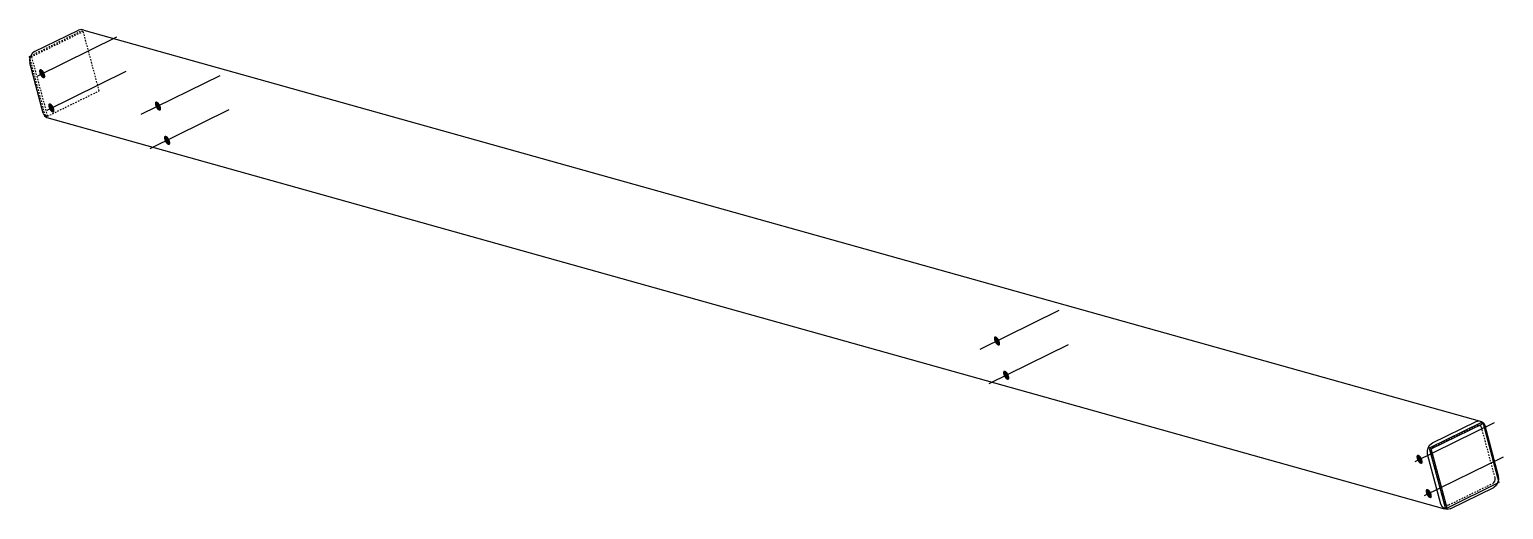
# Model space of a CAD drawing. Header units: millimetres. Extents: x 12 to 20645, y -8 to 673.
# Drawn here: x 12 to 2042, y 12 to 673 of the extents above; entities that cross this region are included whole.
import ezdxf

# ---------------------------------------------------------------- set-up
doc = ezdxf.new("R2010")
doc.units = ezdxf.units.MM
doc.linetypes.add('DXK_LINE_DOT2', pattern=[3.9198, 1.9599, -1.9599])
doc.layers.add('STÅL', color=7, linetype='Continuous')

msp = doc.modelspace()

# ---------------------------------------------------------------- hatches: boundary and pattern name
at = {"layer": 'STÅL', "linetype": 'Continuous'}
for points in [[(32.4, 613.8), (33, 612.5), (33.4, 611.2), (33.7, 609.9), (33.7, 608.7), (33.6, 607.7), (33.3, 606.9), (32.8, 606.3), (32.2, 606), (31.5, 606), (30.7, 606.2), (29.8, 606.7), (28.9, 607.5), (28, 608.5), (27.2, 609.7), (26.5, 610.9), (25.9, 612.3), (25.5, 613.6), (25.3, 614.9), (25.2, 616.1), (25.3, 617.1), (25.6, 617.9), (26.1, 618.5), (26.7, 618.8), (27.4, 618.8), (28.3, 618.6), (29.1, 618), (30, 617.3), (30.9, 616.3), (31.7, 615.1)], [(45.1, 566.6), (45.6, 565.3), (46.1, 564), (46.3, 562.7), (46.4, 561.5), (46.3, 560.5), (46, 559.7), (45.5, 559.1), (44.9, 558.8), (44.1, 558.8), (43.3, 559), (42.4, 559.5), (41.5, 560.3), (40.7, 561.3), (39.9, 562.5), (39.2, 563.7), (38.6, 565.1), (38.2, 566.4), (37.9, 567.7), (37.8, 568.9), (38, 569.9), (38.3, 570.7), (38.7, 571.3), (39.3, 571.6), (40.1, 571.6), (40.9, 571.4), (41.8, 570.8), (42.7, 570.1), (43.5, 569.1), (44.4, 567.9)], [(191.9, 569.2), (192.5, 567.8), (192.9, 566.5), (193.1, 565.2), (193.2, 564), (193.1, 563), (192.8, 562.2), (192.3, 561.6), (191.7, 561.3), (191, 561.3), (190.1, 561.6), (189.3, 562.1), (188.4, 562.9), (187.5, 563.8), (186.7, 565), (186, 566.3), (185.4, 567.6), (185, 569), (184.7, 570.2), (184.7, 571.4), (184.8, 572.4), (185.1, 573.3), (185.6, 573.8), (186.2, 574.1), (186.9, 574.2), (187.7, 573.9), (188.6, 573.4), (189.5, 572.6), (190.4, 571.6), (191.2, 570.5)], [(204.5, 522), (205.1, 520.6), (205.5, 519.3), (205.8, 518), (205.9, 516.8), (205.7, 515.8), (205.4, 515), (205, 514.4), (204.4, 514.1), (203.6, 514.1), (202.8, 514.4), (201.9, 514.9), (201, 515.7), (200.2, 516.6), (199.3, 517.8), (198.6, 519.1), (198.1, 520.4), (197.6, 521.8), (197.4, 523), (197.3, 524.2), (197.4, 525.2), (197.7, 526.1), (198.2, 526.6), (198.8, 526.9), (199.6, 527), (200.4, 526.7), (201.3, 526.2), (202.2, 525.4), (203, 524.4), (203.8, 523.3)], [(1347.5, 245.6), (1348.1, 244.3), (1348.5, 242.9), (1348.8, 241.6), (1348.8, 240.5), (1348.7, 239.4), (1348.4, 238.6), (1347.9, 238.1), (1347.3, 237.8), (1346.6, 237.7), (1345.8, 238), (1344.9, 238.5), (1344, 239.3), (1343.1, 240.3), (1342.3, 241.4), (1341.6, 242.7), (1341, 244), (1340.6, 245.4), (1340.4, 246.7), (1340.3, 247.8), (1340.4, 248.9), (1340.7, 249.7), (1341.2, 250.2), (1341.8, 250.6), (1342.5, 250.6), (1343.4, 250.3), (1344.3, 249.8), (1345.1, 249), (1346, 248), (1346.8, 246.9)], [(1360.2, 198.4), (1360.7, 197.1), (1361.2, 195.7), (1361.4, 194.4), (1361.5, 193.3), (1361.4, 192.2), (1361.1, 191.4), (1360.6, 190.9), (1360, 190.6), (1359.2, 190.5), (1358.4, 190.8), (1357.5, 191.3), (1356.6, 192.1), (1355.8, 193.1), (1355, 194.2), (1354.3, 195.5), (1353.7, 196.8), (1353.3, 198.2), (1353, 199.5), (1352.9, 200.7), (1353.1, 201.7), (1353.4, 202.5), (1353.8, 203), (1354.5, 203.4), (1355.2, 203.4), (1356, 203.1), (1356.9, 202.6), (1357.8, 201.8), (1358.7, 200.8), (1359.5, 199.7)], [(1929.5, 82.6), (1930.1, 81.3), (1930.5, 80), (1930.8, 78.7), (1930.8, 77.5), (1930.7, 76.5), (1930.4, 75.7), (1930, 75.1), (1929.3, 74.8), (1928.6, 74.8), (1927.8, 75), (1926.9, 75.5), (1926, 76.3), (1925.1, 77.3), (1924.3, 78.5), (1923.6, 79.7), (1923, 81.1), (1922.6, 82.4), (1922.4, 83.7), (1922.3, 84.9), (1922.4, 85.9), (1922.7, 86.7), (1923.2, 87.3), (1923.8, 87.6), (1924.6, 87.6), (1925.4, 87.4), (1926.3, 86.8), (1927.2, 86.1), (1928, 85.1), (1928.8, 83.9)], [(1942.2, 35.4), (1942.8, 34.1), (1943.2, 32.8), (1943.4, 31.5), (1943.5, 30.3), (1943.4, 29.3), (1943.1, 28.5), (1942.6, 27.9), (1942, 27.6), (1941.3, 27.6), (1940.4, 27.8), (1939.5, 28.3), (1938.7, 29.1), (1937.8, 30.1), (1937, 31.3), (1936.3, 32.5), (1935.7, 33.9), (1935.3, 35.2), (1935, 36.5), (1935, 37.7), (1935.1, 38.7), (1935.4, 39.5), (1935.8, 40.1), (1936.5, 40.4), (1937.2, 40.4), (1938, 40.2), (1938.9, 39.6), (1939.8, 38.9), (1940.7, 37.9), (1941.5, 36.7)]]:
    msp.add_hatch(color=96, dxfattribs=at).paths.add_polyline_path(points)

# ---------------------------------------------------------------- linework, layer by layer
at = {"layer": 'STÅL', "color": 7, "linetype": 'DXK_LINE_DOT2'}
for p, q in [((13.8, 637.2), (83.3, 671.3)), ((86.1, 670.5), (14.8, 635.5)), ((83.3, 671.3), (86.1, 670.5)), ((108, 588.8), (86.1, 670.5)), ((33.9, 554.6), (12.7, 633.8)), ((13.2, 635.9), (14.8, 635.5)), ((14.8, 635.5), (36.7, 553.8)), ((36.7, 553.8), (108, 588.8)), ((33.9, 554.6), (36.7, 553.8)), ((1945.7, 98.3), (2005.9, 127.9)), ((2005.9, 127.9), (2007.9, 128.3)), ((2007.9, 128.3), (2008.8, 128.1)), ((2008.8, 128.1), (2009.7, 127.9)), ((2011.2, 126.7), (2009.7, 127.9)), ((2012.1, 124.8), (2011.2, 126.7)), ((2030.6, 55.8), (2012.1, 124.8)), ((1942.8, 95), (1942.2, 92.8)), ((1942.2, 92.8), (1942.4, 90.5)), ((1960.9, 21.5), (1942.4, 90.5)), ((1942.8, 95), (1942.9, 95.2)), ((1942.9, 95.2), (1944, 97)), ((1944, 97), (1945.7, 98.3)), ((1967.1, 18.4), (2027.3, 48)), ((2027.3, 48), (2029, 49.3)), ((2029, 49.3), (2030.2, 51.2)), ((2030.2, 51.2), (2030.8, 53.5)), ((2030.8, 53.5), (2030.6, 55.8)), ((2034.6, 49), (2034.1, 48.1)), ((2034.6, 49), (2035.2, 51.5)), ((1960.9, 21.5), (1961.8, 19.6)), ((1961.8, 19.6), (1963.3, 18.3)), ((1963.3, 18.3), (1963.4, 18.3)), ((1963.4, 18.3), (1965.2, 17.9)), ((1965.2, 17.9), (1967.1, 18.4))]:
    msp.add_line(p, q, dxfattribs=at)
at = {"layer": 'STÅL', "color": 2, "linetype": 'Continuous'}
for p, q in [((19.1, 642.8), (79.3, 672.3)), ((83.2, 673.3), (79.3, 672.3)), ((86.9, 672.5), (83.2, 673.3)), ((86.9, 672.5), (2012, 133.4)), ((12, 636.3), (13.8, 637.2)), ((12, 636.3), (13.2, 635.9)), ((12.7, 633.8), (12, 636.3)), ((13.3, 636.3), (12.1, 631.7)), ((12.1, 631.7), (12.5, 627.2)), ((15.7, 640.1), (13.3, 636.3)), ((19.1, 642.8), (15.7, 640.1)), ((31, 558.2), (12.5, 627.2)), ((31, 558.2), (32.9, 554.4)), ((32.9, 554.4), (35.9, 551.9)), ((35.9, 551.9), (1961, 12.8)), ((2011.2, 131.5), (1939.9, 96.5)), ((1942.7, 95.7), (2014, 130.7)), ((1944.3, 103.7), (2004.5, 133.3)), ((2004.5, 133.3), (2008.3, 134.3)), ((2008.3, 134.3), (2012, 133.4)), ((2011.2, 131.5), (2014, 130.7)), ((2012, 133.4), (2015, 130.9)), ((2014, 130.7), (2035.9, 49)), ((2015, 130.9), (2016.9, 127.1)), ((2035.4, 58.1), (2016.9, 127.1)), ((1940.8, 101.1), (1944.3, 103.7)), ((1937.3, 92.7), (1938.4, 97.2)), ((1937.7, 88.2), (1937.3, 92.7)), ((1956.1, 19.2), (1937.7, 88.2)), ((1938.4, 97.2), (1940.8, 101.1)), ((1939.9, 96.5), (1961.8, 14.8)), ((1939.9, 96.5), (1942.7, 95.7)), ((1964.6, 14), (1942.7, 95.7)), ((2035.9, 49), (1964.6, 14)), ((1968.6, 13), (2028.8, 42.5)), ((2032.2, 45.2), (2028.8, 42.5)), ((2034.1, 48.1), (2032.2, 45.2)), ((2035.2, 51.5), (2035.8, 53.6)), ((2035.8, 53.6), (2035.4, 58.1)), ((1958, 15.4), (1956.1, 19.2)), ((1961, 12.8), (1958, 15.4)), ((1964.7, 12), (1961, 12.8)), ((1961.8, 14.8), (1964.6, 14)), ((1968.6, 13), (1964.7, 12))]:
    msp.add_line(p, q, dxfattribs=at)
at = {"layer": 'STÅL', "color": 96, "linetype": 'Continuous'}
for p, q in [((23.5, 609.5), (132.5, 663)), ((36.2, 562.3), (145.1, 615.8)), ((274.1, 609.6), (165.2, 556)), ((286.8, 562.4), (177.8, 508.8)), ((1429.7, 286), (1320.8, 232.5)), ((1442.4, 238.8), (1333.4, 185.3)), ((1920.6, 78.3), (2029.6, 131.8)), ((1933.3, 31.1), (2042.2, 84.6))]:
    msp.add_line(p, q, dxfattribs=at)

doc.saveas('drawing.dxf')
